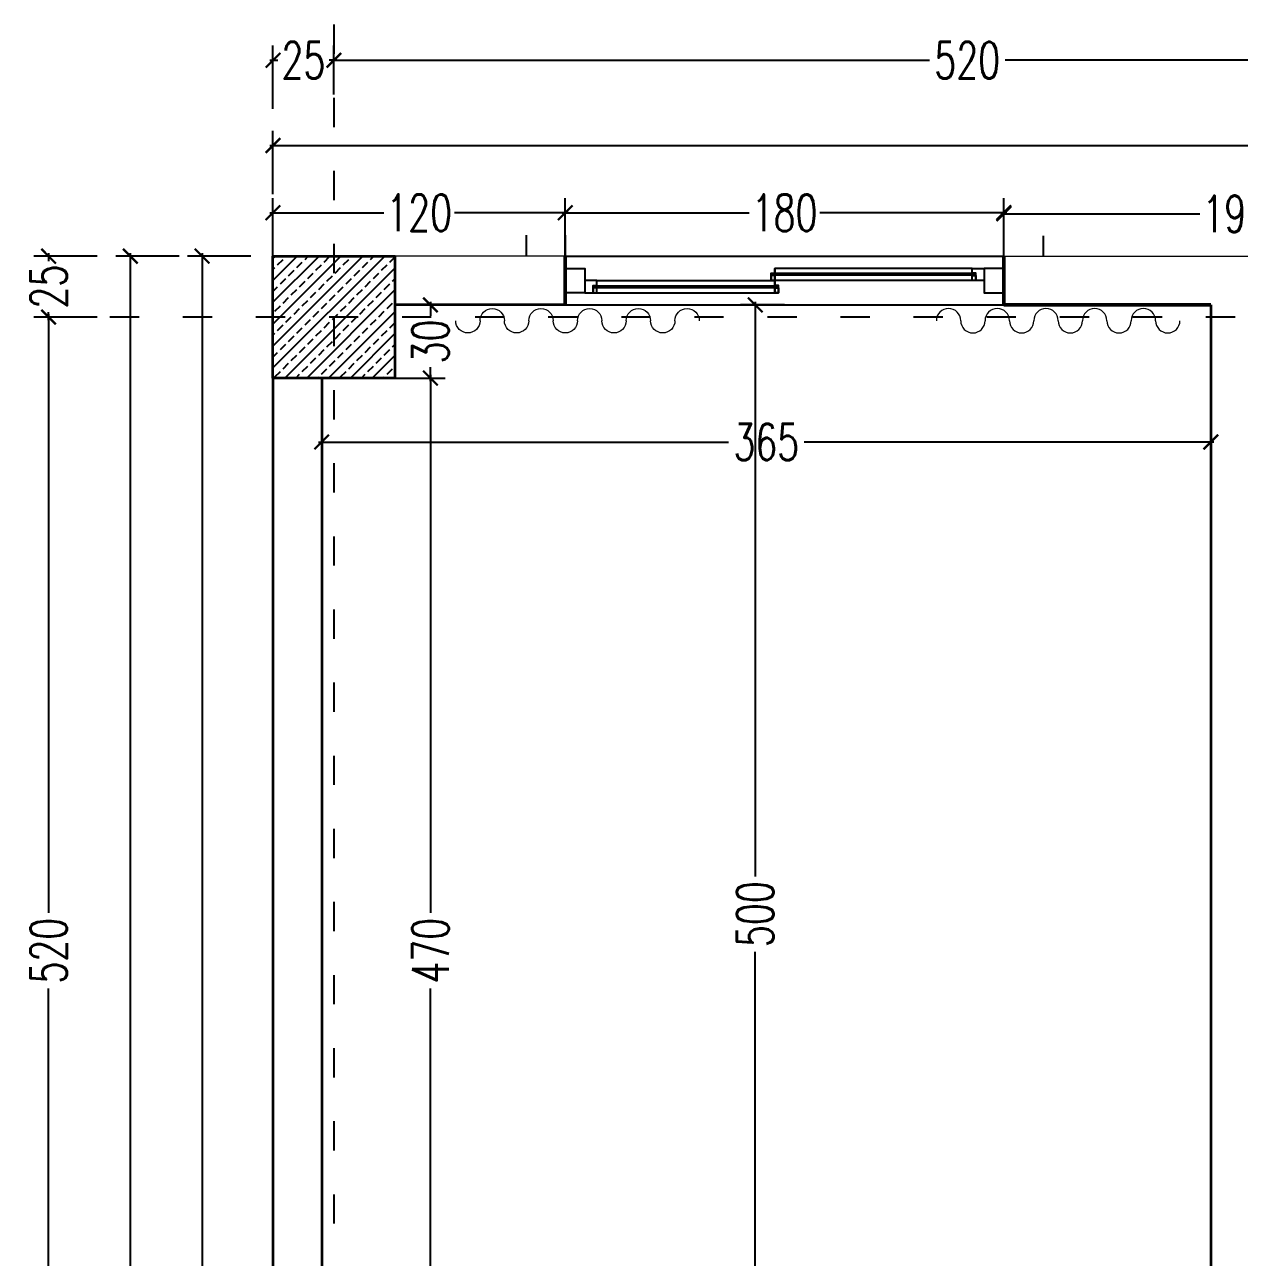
# Model space of a CAD drawing. Header units: centimetres. Extents: x -3207095 to 15275363, y -32656 to 4798027.
# Drawn here: x 693181 to 693680, y 4472132 to 4472638 of the extents above; entities that cross this region are included whole.
import ezdxf

# ---------------------------------------------------------------- set-up
doc = ezdxf.new("R2010")
doc.units = ezdxf.units.CM
doc.linetypes.add('ACAD_ISO03W100', pattern=[30, 12, -18])
doc.linetypes.add('DUZ', pattern=[500, 500])
doc.layers.get('0').update_dxf_attribs({"color": 1, "linetype": 'DUZ'})
for name, color, linetype in [('AGAC', 116, 'Continuous'), ('DIM', 1, 'DUZ'), ('KOLTAR_F', 145, 'Continuous'), ('PEN', 161, 'Continuous'), ('söve', 26, 'DUZ')]:
    doc.layers.add(name, color=color, linetype=linetype)
for name, color, linetype, lineweight in [('cam', 143, 'Continuous', 20), ('DUV', 220, 'Continuous', 50), ('DUVAR', 7, 'Continuous', 35), ('FE_PERDE', 205, 'Continuous', 15), ('gor25', 142, 'Continuous', 25), ('iç duvar', 7, 'Continuous', 50), ('KOLON_F', 3, 'Continuous', 35)]:
    doc.layers.add(name, color=color, linetype=linetype, lineweight=lineweight)
doc.styles.add('DIM', font='ROMANSTW.SHX', dxfattribs={"width": 0.7})
doc.dimstyles.new('1_100', dxfattribs={"dimtxt": 15, "dimasz": 6, "dimexe": 6, "dimexo": 0, "dimgap": 2, "dimtad": 0, "dimdec": 1, "dimzin": 11, "dimdsep": 46, "dimtxsty": 'DIM', "dimblk": 'ARCHTICK', "dimcen": 3, "dimdle": 1.25, "dimclrt": 2, "dimadec": 0, "dimazin": 0, "dimtfac": 1.25, "dimtdec": 1, "dimtix": 1, "dimtofl": 0, "dimtmove": 1, "dimatfit": 3, "dimldrblk": 'ARCHTICK', "dimfxl": 20, "dimfxlon": 1, "dimtolj": 1, "dimtzin": 0, "dimarcsym": 0})

# ---------------------------------------------------------------- blocks, each defined once
blk = doc.blocks.new('GEN_BLOCK00601')
at = {"linetype": 'Continuous', "ltscale": 50}
for centre, start, end in [((50, 50), 0, 180), ((250, 50), 0, 180), ((450, 50), 0, 180), ((650, 50), 0, 180), ((850, 50), 0, 180), ((150, 50), 180, 0), ((350, 50), 180, 0), ((550, 50), 180, 0), ((750, 50), 180, 0), ((950, 50), 180, 0)]:
    blk.add_arc(centre, 50, start, end, dxfattribs=at)
for tag in ['Sfb', 'FLOOR']:
    blk.add_attdef(tag, (0, 0), '', height=1)
blk = doc.blocks.new('_ArchTick')
at = {"color": 0, "linetype": 'ByBlock', "const_width": 0.15}
blk.add_lwpolyline([(-0.5, -0.5), (0.5, 0.5)], dxfattribs=at)
blk = doc.blocks.new('*D587')
at = {"layer": 'Defpoints', "color": 0, "linetype": 'Continuous', "lineweight": 5, "transparency": 16777216}
for p in [(693403.37, 4472560.62), (693283.37, 4472542.8), (693403.37, 4472542.8)]:
    blk.add_point(p, dxfattribs=at)
at = {"layer": 'DIM', "color": 0, "linetype": 'Continuous', "lineweight": -2, "transparency": 16777216}
for p, q in [((693283.37, 4472542.8), (693283.37, 4472566.62)), ((693403.37, 4472542.8), (693403.37, 4472566.62)), ((693282.12, 4472560.62), (693328.87, 4472560.62)), ((693404.62, 4472560.62), (693357.87, 4472560.62))]:
    blk.add_line(p, q, dxfattribs=at)
at = {"layer": 'DIM', "color": 0, "linetype": 'Continuous', "lineweight": -2, "transparency": 16777216, "xscale": 6, "yscale": 6, "zscale": 6, "rotation": 180}
blk.add_blockref('_ArchTick', (693283.37, 4472560.62), dxfattribs=at)
at = {"layer": 'DIM', "color": 0, "linetype": 'Continuous', "lineweight": -2, "transparency": 16777216, "xscale": 6, "yscale": 6, "zscale": 6}
blk.add_blockref('_ArchTick', (693403.37, 4472560.62), dxfattribs=at)
at = {"layer": 'DIM', "color": 2, "linetype": 'Continuous', "lineweight": 5, "transparency": 16777216, "insert": (693343.37, 4472560.62), "char_height": 15, "attachment_point": 5, "style": 'DIM'}
blk.add_mtext('\\A1;120', dxfattribs=at)
blk = doc.blocks.new('*D588')
at = {"layer": 'Defpoints', "color": 0, "linetype": 'Continuous', "lineweight": 5, "transparency": 16777216}
for p in [(693583.37, 4472560.62), (693403.37, 4472542.8), (693583.37, 4472542.8)]:
    blk.add_point(p, dxfattribs=at)
at = {"layer": 'DIM', "color": 0, "linetype": 'Continuous', "lineweight": -2, "transparency": 16777216}
for p, q in [((693403.37, 4472542.8), (693403.37, 4472566.62)), ((693583.37, 4472542.8), (693583.37, 4472566.62)), ((693402.12, 4472560.62), (693478.87, 4472560.62)), ((693584.62, 4472560.62), (693507.87, 4472560.62))]:
    blk.add_line(p, q, dxfattribs=at)
at = {"layer": 'DIM', "color": 0, "linetype": 'Continuous', "lineweight": -2, "transparency": 16777216, "xscale": 6, "yscale": 6, "zscale": 6, "rotation": 180}
blk.add_blockref('_ArchTick', (693403.37, 4472560.62), dxfattribs=at)
at = {"layer": 'DIM', "color": 0, "linetype": 'Continuous', "lineweight": -2, "transparency": 16777216, "xscale": 6, "yscale": 6, "zscale": 6}
blk.add_blockref('_ArchTick', (693583.37, 4472560.62), dxfattribs=at)
at = {"layer": 'DIM', "color": 2, "linetype": 'Continuous', "lineweight": 5, "transparency": 16777216, "insert": (693493.37, 4472560.62), "char_height": 15, "attachment_point": 5, "style": 'DIM'}
blk.add_mtext('\\A1;180', dxfattribs=at)
blk = doc.blocks.new('*D583')
at = {"layer": 'Defpoints', "color": 0, "linetype": 'Continuous', "lineweight": 5, "transparency": 16777216}
for p in [(693773.37, 4472560.17), (693583.37, 4472542.8), (693773.37, 4472542.8)]:
    blk.add_point(p, dxfattribs=at)
at = {"layer": 'DIM', "color": 0, "linetype": 'Continuous', "lineweight": -2, "transparency": 16777216}
for p, q in [((693583.37, 4472542.8), (693583.37, 4472566.17)), ((693773.37, 4472542.8), (693773.37, 4472566.17)), ((693582.12, 4472560.17), (693663.87, 4472560.17)), ((693774.62, 4472560.17), (693692.87, 4472560.17))]:
    blk.add_line(p, q, dxfattribs=at)
at = {"layer": 'DIM', "color": 0, "linetype": 'Continuous', "lineweight": -2, "transparency": 16777216, "xscale": 6, "yscale": 6, "zscale": 6, "rotation": 180}
blk.add_blockref('_ArchTick', (693583.37, 4472560.17), dxfattribs=at)
at = {"layer": 'DIM', "color": 0, "linetype": 'Continuous', "lineweight": -2, "transparency": 16777216, "xscale": 6, "yscale": 6, "zscale": 6}
blk.add_blockref('_ArchTick', (693773.37, 4472560.17), dxfattribs=at)
at = {"layer": 'DIM', "color": 2, "linetype": 'Continuous', "lineweight": 5, "transparency": 16777216, "insert": (693678.37, 4472560.17), "char_height": 15, "attachment_point": 5, "style": 'DIM'}
blk.add_mtext('\\A1;190', dxfattribs=at)
blk = doc.blocks.new('*D581')
at = {"layer": 'Defpoints', "color": 0, "linetype": 'Continuous', "lineweight": 5, "transparency": 16777216}
for p in [(693828.37, 4472623.2), (693308.37, 4472609.16), (693828.37, 4472611.37)]:
    blk.add_point(p, dxfattribs=at)
at = {"layer": 'DIM', "color": 0, "linetype": 'Continuous', "lineweight": -2, "transparency": 16777216}
for p, q in [((693308.37, 4472609.16), (693308.37, 4472629.2)), ((693828.37, 4472611.37), (693828.37, 4472629.2)), ((693307.12, 4472623.2), (693552.87, 4472623.2)), ((693829.62, 4472623.2), (693583.87, 4472623.2))]:
    blk.add_line(p, q, dxfattribs=at)
at = {"layer": 'DIM', "color": 0, "linetype": 'Continuous', "lineweight": -2, "transparency": 16777216, "xscale": 6, "yscale": 6, "zscale": 6, "rotation": 180}
blk.add_blockref('_ArchTick', (693308.37, 4472623.2), dxfattribs=at)
at = {"layer": 'DIM', "color": 0, "linetype": 'Continuous', "lineweight": -2, "transparency": 16777216, "xscale": 6, "yscale": 6, "zscale": 6}
blk.add_blockref('_ArchTick', (693828.37, 4472623.2), dxfattribs=at)
at = {"layer": 'DIM', "color": 2, "linetype": 'Continuous', "lineweight": 5, "transparency": 16777216, "insert": (693568.37, 4472623.2), "char_height": 15, "attachment_point": 5, "style": 'DIM'}
blk.add_mtext('\\A1;520', dxfattribs=at)
blk = doc.blocks.new('*D582')
at = {"layer": 'Defpoints', "color": 0, "linetype": 'Continuous', "lineweight": 5, "transparency": 16777216}
for p in [(693283.37, 4472623.2), (693308.37, 4472609.16), (693283.37, 4472566.62)]:
    blk.add_point(p, dxfattribs=at)
at = {"layer": 'DIM', "color": 0, "linetype": 'Continuous', "lineweight": -2, "transparency": 16777216}
for p, q in [((693283.37, 4472603.2), (693283.37, 4472629.2)), ((693308.37, 4472609.16), (693308.37, 4472629.2)), ((693282.12, 4472623.2), (693285.37, 4472623.2)), ((693309.62, 4472623.2), (693306.37, 4472623.2))]:
    blk.add_line(p, q, dxfattribs=at)
at = {"layer": 'DIM', "color": 0, "linetype": 'Continuous', "lineweight": -2, "transparency": 16777216, "xscale": 6, "yscale": 6, "zscale": 6, "rotation": 180}
blk.add_blockref('_ArchTick', (693283.37, 4472623.2), dxfattribs=at)
at = {"layer": 'DIM', "color": 0, "linetype": 'Continuous', "lineweight": -2, "transparency": 16777216, "xscale": 6, "yscale": 6, "zscale": 6}
blk.add_blockref('_ArchTick', (693308.37, 4472623.2), dxfattribs=at)
at = {"layer": 'DIM', "color": 2, "linetype": 'Continuous', "lineweight": 5, "transparency": 16777216, "insert": (693295.87, 4472623.2), "char_height": 15, "attachment_point": 5, "style": 'DIM'}
blk.add_mtext('\\A1;25', dxfattribs=at)
blk = doc.blocks.new('*D586')
at = {"layer": 'Defpoints', "color": 0, "linetype": 'Continuous', "lineweight": 5, "transparency": 16777216}
for p in [(693283.37, 4472588.22), (693283.37, 4472566.62), (697033.37, 4472566.62)]:
    blk.add_point(p, dxfattribs=at)
at = {"layer": 'DIM', "color": 0, "linetype": 'Continuous', "lineweight": -2, "transparency": 16777216}
for p, q in [((693283.37, 4472568.22), (693283.37, 4472594.22)), ((697033.37, 4472568.22), (697033.37, 4472594.22)), ((693282.12, 4472588.22), (695137.87, 4472588.22)), ((697034.62, 4472588.22), (695178.87, 4472588.22))]:
    blk.add_line(p, q, dxfattribs=at)
at = {"layer": 'DIM', "color": 0, "linetype": 'Continuous', "lineweight": -2, "transparency": 16777216, "xscale": 6, "yscale": 6, "zscale": 6, "rotation": 180}
blk.add_blockref('_ArchTick', (693283.37, 4472588.22), dxfattribs=at)
at = {"layer": 'DIM', "color": 0, "linetype": 'Continuous', "lineweight": -2, "transparency": 16777216, "xscale": 6, "yscale": 6, "zscale": 6}
blk.add_blockref('_ArchTick', (697033.37, 4472588.22), dxfattribs=at)
at = {"layer": 'DIM', "color": 2, "linetype": 'Continuous', "lineweight": 5, "transparency": 16777216, "insert": (695158.37, 4472588.22), "char_height": 15, "attachment_point": 5, "style": 'DIM'}
blk.add_mtext('\\A1;3750', dxfattribs=at)
blk = doc.blocks.new('*D1061')
at = {"layer": 'Defpoints', "color": 0, "linetype": 'Continuous', "lineweight": 5, "transparency": 16777216}
for p in [(693283.37, 4472542.8), (693254.26, 4471681.81), (693283.37, 4471681.81)]:
    blk.add_point(p, dxfattribs=at)
at = {"layer": 'DIM', "color": 0, "linetype": 'Continuous', "lineweight": -2, "transparency": 16777216}
for p, q in [((693274.26, 4472542.8), (693248.26, 4472542.8)), ((693254.26, 4472544.05), (693254.26, 4472125.56)), ((693254.26, 4471680.56), (693254.26, 4472099.06)), ((693274.26, 4471681.81), (693248.26, 4471681.81))]:
    blk.add_line(p, q, dxfattribs=at)
at = {"layer": 'DIM', "color": 0, "linetype": 'Continuous', "lineweight": -2, "transparency": 16777216, "xscale": 6, "yscale": 6, "zscale": 6}
for p, rotation in [((693254.26, 4472542.8), 90), ((693254.26, 4471681.81), 270)]:
    blk.add_blockref('_ArchTick', p, dxfattribs=dict(at, rotation=rotation))
at = {"layer": 'DIM', "color": 2, "linetype": 'Continuous', "lineweight": 5, "transparency": 16777216, "insert": (693254.26, 4472112.31), "char_height": 15, "attachment_point": 5, "rotation": 90, "style": 'DIM'}
blk.add_mtext('\\A1;861', dxfattribs=at)
blk = doc.blocks.new('*D1074')
at = {"layer": 'Defpoints', "color": 0, "linetype": 'Continuous', "lineweight": 5, "transparency": 16777216}
for p in [(693191.26, 4472542.8), (693218.8, 4472542.8), (693218.99, 4472517.8)]:
    blk.add_point(p, dxfattribs=at)
at = {"layer": 'DIM', "color": 0, "linetype": 'Continuous', "lineweight": -2, "transparency": 16777216}
for p, q in [((693211.26, 4472542.8), (693185.26, 4472542.8)), ((693191.26, 4472544.05), (693191.26, 4472540.8)), ((693211.26, 4472517.8), (693185.26, 4472517.8)), ((693191.26, 4472516.55), (693191.26, 4472519.8))]:
    blk.add_line(p, q, dxfattribs=at)
at = {"layer": 'DIM', "color": 0, "linetype": 'Continuous', "lineweight": -2, "transparency": 16777216, "xscale": 6, "yscale": 6, "zscale": 6}
for p, rotation in [((693191.26, 4472542.8), 90), ((693191.26, 4472517.8), 270)]:
    blk.add_blockref('_ArchTick', p, dxfattribs=dict(at, rotation=rotation))
at = {"layer": 'DIM', "color": 2, "linetype": 'Continuous', "lineweight": 5, "transparency": 16777216, "insert": (693191.26, 4472530.3), "char_height": 15, "attachment_point": 5, "rotation": 90, "style": 'DIM'}
blk.add_mtext('\\A1;25', dxfattribs=at)
blk = doc.blocks.new('*D1075')
at = {"layer": 'Defpoints', "color": 0, "linetype": 'Continuous', "lineweight": 5, "transparency": 16777216}
for p in [(693198.44, 4472517.8), (693191.26, 4471997.8), (693198.44, 4471997.8)]:
    blk.add_point(p, dxfattribs=at)
at = {"layer": 'DIM', "color": 0, "linetype": 'Continuous', "lineweight": -2, "transparency": 16777216}
for p, q in [((693198.44, 4472517.8), (693185.26, 4472517.8)), ((693191.26, 4472519.05), (693191.26, 4472273.3)), ((693191.26, 4471996.55), (693191.26, 4472242.3)), ((693198.44, 4471997.8), (693185.26, 4471997.8))]:
    blk.add_line(p, q, dxfattribs=at)
at = {"layer": 'DIM', "color": 0, "linetype": 'Continuous', "lineweight": -2, "transparency": 16777216, "xscale": 6, "yscale": 6, "zscale": 6}
for p, rotation in [((693191.26, 4472517.8), 90), ((693191.26, 4471997.8), 270)]:
    blk.add_blockref('_ArchTick', p, dxfattribs=dict(at, rotation=rotation))
at = {"layer": 'DIM', "color": 2, "linetype": 'Continuous', "lineweight": 5, "transparency": 16777216, "insert": (693191.26, 4472257.8), "char_height": 15, "attachment_point": 5, "rotation": 90, "style": 'DIM'}
blk.add_mtext('\\A1;520', dxfattribs=at)
blk = doc.blocks.new('*D1081')
at = {"layer": 'Defpoints', "color": 0, "linetype": 'Continuous', "lineweight": 5, "transparency": 16777216}
for p in [(693224.8, 4472542.8), (693248.26, 4472542.8), (693248.26, 4469602.8)]:
    blk.add_point(p, dxfattribs=at)
at = {"layer": 'DIM', "color": 0, "linetype": 'Continuous', "lineweight": -2, "transparency": 16777216}
for p, q in [((693244.8, 4472542.8), (693218.8, 4472542.8)), ((693224.8, 4472544.05), (693224.8, 4471093.3)), ((693224.8, 4469601.55), (693224.8, 4471052.3)), ((693244.8, 4469602.8), (693218.8, 4469602.8))]:
    blk.add_line(p, q, dxfattribs=at)
at = {"layer": 'DIM', "color": 0, "linetype": 'Continuous', "lineweight": -2, "transparency": 16777216, "xscale": 6, "yscale": 6, "zscale": 6}
for p, rotation in [((693224.8, 4472542.8), 90), ((693224.8, 4469602.8), 270)]:
    blk.add_blockref('_ArchTick', p, dxfattribs=dict(at, rotation=rotation))
at = {"layer": 'DIM', "color": 2, "linetype": 'Continuous', "lineweight": 5, "transparency": 16777216, "insert": (693224.8, 4471072.8), "char_height": 15, "attachment_point": 5, "rotation": 90, "style": 'DIM'}
blk.add_mtext('\\A1;2940', dxfattribs=at)
blk = doc.blocks.new('*D1410')
at = {"layer": 'Defpoints', "color": 0, "linetype": 'Continuous', "lineweight": 5, "transparency": 16777216}
for p in [(693333.37, 4472492.8), (693348, 4472492.8), (693333.37, 4472022.8)]:
    blk.add_point(p, dxfattribs=at)
at = {"layer": 'DIM', "color": 0, "linetype": 'Continuous', "lineweight": -2, "transparency": 16777216}
for p, q in [((693333.37, 4472492.8), (693354, 4472492.8)), ((693348, 4472494.05), (693348, 4472273.3)), ((693348, 4472021.55), (693348, 4472242.3)), ((693333.37, 4472022.8), (693354, 4472022.8))]:
    blk.add_line(p, q, dxfattribs=at)
at = {"layer": 'DIM', "color": 0, "linetype": 'Continuous', "lineweight": -2, "transparency": 16777216, "xscale": 6, "yscale": 6, "zscale": 6}
for p, rotation in [((693348, 4472492.8), 90), ((693348, 4472022.8), 270)]:
    blk.add_blockref('_ArchTick', p, dxfattribs=dict(at, rotation=rotation))
at = {"layer": 'DIM', "color": 2, "linetype": 'Continuous', "lineweight": 5, "transparency": 16777216, "insert": (693348, 4472257.8), "char_height": 15, "attachment_point": 5, "rotation": 90, "style": 'DIM'}
blk.add_mtext('\\A1;470', dxfattribs=at)
blk = doc.blocks.new('*D1411')
at = {"layer": 'Defpoints', "color": 0, "linetype": 'Continuous', "lineweight": 5, "transparency": 16777216}
for p in [(693333.37, 4472522.8), (693348, 4472522.8), (693333.37, 4472492.8)]:
    blk.add_point(p, dxfattribs=at)
at = {"layer": 'DIM', "color": 0, "linetype": 'Continuous', "lineweight": -2, "transparency": 16777216}
for p, q in [((693333.37, 4472522.8), (693354, 4472522.8)), ((693348, 4472524.05), (693348, 4472518.3)), ((693348, 4472491.55), (693348, 4472497.3)), ((693333.37, 4472492.8), (693354, 4472492.8))]:
    blk.add_line(p, q, dxfattribs=at)
at = {"layer": 'DIM', "color": 0, "linetype": 'Continuous', "lineweight": -2, "transparency": 16777216, "xscale": 6, "yscale": 6, "zscale": 6}
for p, rotation in [((693348, 4472522.8), 90), ((693348, 4472492.8), 270)]:
    blk.add_blockref('_ArchTick', p, dxfattribs=dict(at, rotation=rotation))
at = {"layer": 'DIM', "color": 2, "linetype": 'Continuous', "lineweight": 5, "transparency": 16777216, "insert": (693348, 4472507.8), "char_height": 15, "attachment_point": 5, "rotation": 90, "style": 'DIM'}
blk.add_mtext('\\A1;30', dxfattribs=at)
blk = doc.blocks.new('*D1415')
at = {"layer": 'Defpoints', "color": 0, "linetype": 'Continuous', "lineweight": 5, "transparency": 16777216}
for p in [(693481.32, 4472522.8), (693493.37, 4472522.8), (693493.37, 4472022.8)]:
    blk.add_point(p, dxfattribs=at)
at = {"layer": 'DIM', "color": 0, "linetype": 'Continuous', "lineweight": -2, "transparency": 16777216}
for p, q in [((693493.37, 4472522.8), (693475.32, 4472522.8)), ((693481.32, 4472524.05), (693481.32, 4472288.3)), ((693481.32, 4472021.55), (693481.32, 4472257.3)), ((693493.37, 4472022.8), (693475.32, 4472022.8))]:
    blk.add_line(p, q, dxfattribs=at)
at = {"layer": 'DIM', "color": 0, "linetype": 'Continuous', "lineweight": -2, "transparency": 16777216, "xscale": 6, "yscale": 6, "zscale": 6}
for p, rotation in [((693481.32, 4472522.8), 90), ((693481.32, 4472022.8), 270)]:
    blk.add_blockref('_ArchTick', p, dxfattribs=dict(at, rotation=rotation))
at = {"layer": 'DIM', "color": 2, "linetype": 'Continuous', "lineweight": 5, "transparency": 16777216, "insert": (693481.32, 4472272.8), "char_height": 15, "attachment_point": 5, "rotation": 90, "style": 'DIM'}
blk.add_mtext('\\A1;500', dxfattribs=at)
blk = doc.blocks.new('*D1419')
at = {"layer": 'Defpoints', "color": 0, "linetype": 'Continuous', "lineweight": 5, "transparency": 16777216}
for p in [(693668.37, 4472466.53), (693303.37, 4472459.37), (693668.37, 4472459.37)]:
    blk.add_point(p, dxfattribs=at)
at = {"layer": 'DIM', "color": 0, "linetype": 'Continuous', "lineweight": -2, "transparency": 16777216}
for p, q in [((693303.37, 4472459.37), (693303.37, 4472472.53)), ((693668.37, 4472459.37), (693668.37, 4472472.53)), ((693302.12, 4472466.53), (693470.37, 4472466.53)), ((693669.62, 4472466.53), (693501.37, 4472466.53))]:
    blk.add_line(p, q, dxfattribs=at)
at = {"layer": 'DIM', "color": 0, "linetype": 'Continuous', "lineweight": -2, "transparency": 16777216, "xscale": 6, "yscale": 6, "zscale": 6, "rotation": 180}
blk.add_blockref('_ArchTick', (693303.37, 4472466.53), dxfattribs=at)
at = {"layer": 'DIM', "color": 0, "linetype": 'Continuous', "lineweight": -2, "transparency": 16777216, "xscale": 6, "yscale": 6, "zscale": 6}
blk.add_blockref('_ArchTick', (693668.37, 4472466.53), dxfattribs=at)
at = {"layer": 'DIM', "color": 2, "linetype": 'Continuous', "lineweight": 5, "transparency": 16777216, "insert": (693485.87, 4472466.53), "char_height": 15, "attachment_point": 5, "style": 'DIM'}
blk.add_mtext('\\A1;365', dxfattribs=at)

msp = doc.modelspace()

# ---------------------------------------------------------------- hatches: boundary and pattern name
at = {"layer": 'KOLTAR_F'}
h = msp.add_hatch(dxfattribs=at)
h.set_pattern_fill('ANSI33', color=256, style=0)
h.set_pattern_definition([(45, (32699.8884, -31869.6676), (-4.4901280605, 4.4901280605), []), (45, (32704.3785, -31869.6676), (-4.4901280605, 4.4901280605), [3.175, -1.5875])])
h.paths.add_polyline_path([(693283.37, 4472542.8), (693333.37, 4472542.8), (693333.37, 4472492.8), (693283.37, 4472492.8)])

# ---------------------------------------------------------------- linework, layer by layer
at = {"color": 232, "linetype": 'ACAD_ISO03W100'}
for p, q in [((693308.37, 4472637.8), (693308.37, 4469507.8)), ((697128.37, 4472517.8), (693188.37, 4472517.8))]:
    msp.add_line(p, q, dxfattribs=at)
at = {"layer": 'AGAC'}
for p, q in [((693403.37, 4472542.8), (693583.37, 4472542.8)), ((693403.37, 4472522.8), (693583.37, 4472522.8))]:
    msp.add_line(p, q, dxfattribs=at)
at = {"layer": 'cam'}
for p, q in [((693571.87, 4472535.8), (693487.87, 4472535.8)), ((693571.87, 4472535.3), (693487.87, 4472535.3)), ((693571.87, 4472534.8), (693487.87, 4472534.8)), ((693414.87, 4472530.8), (693490.87, 4472530.8)), ((693414.87, 4472530.3), (693490.87, 4472530.3)), ((693414.87, 4472529.8), (693490.87, 4472529.8))]:
    msp.add_line(p, q, dxfattribs=at)
at = {"layer": 'DUV'}
for p, q in [((693403.37, 4472522.8), (693403.37, 4472542.8)), ((693583.37, 4472522.8), (693583.37, 4472542.8)), ((693583.37, 4472522.8), (693668.37, 4472522.8))]:
    msp.add_line(p, q, dxfattribs=at)
at = {"layer": 'DUVAR'}
for p, q in [((693403.37, 4472522.8), (693403.37, 4472542.8)), ((693583.37, 4472522.8), (693583.37, 4472542.8)), ((693403.37, 4472522.8), (693333.37, 4472522.8)), ((693668.37, 4472522.8), (693583.37, 4472522.8)), ((693668.37, 4472522.8), (693668.37, 4472022.8)), ((693283.37, 4472492.8), (693283.37, 4472022.8)), ((693303.37, 4472492.8), (693303.37, 4472022.8))]:
    msp.add_line(p, q, dxfattribs=at)
at = {"layer": 'gor25'}
for p, q in [((693570.37, 4472537.8), (693489.37, 4472537.8)), ((693416.37, 4472532.8), (693489.37, 4472532.8)), ((693570.37, 4472532.8), (693489.37, 4472532.8)), ((693416.37, 4472527.8), (693489.37, 4472527.8))]:
    msp.add_line(p, q, dxfattribs=at)
at = {"layer": 'iç duvar', "color": 7, "lineweight": 18}
for p, q in [((693403.37, 4472542.8), (693333.37, 4472542.8)), ((693583.37, 4472542.8), (693773.37, 4472542.8))]:
    msp.add_line(p, q, dxfattribs=at)
at = {"layer": 'KOLON_F'}
msp.add_lwpolyline([(693283.37, 4472542.8), (693333.37, 4472542.8), (693333.37, 4472492.8), (693283.37, 4472492.8)], close=True, dxfattribs=at)
at = {"layer": 'PEN'}
for points in [[(693411.37, 4472537.8), (693411.37, 4472537.8), (693411.37, 4472527.8), (693403.37, 4472527.8), (693403.37, 4472527.8), (693403.37, 4472537.8), (693403.37, 4472537.8), (693403.37, 4472537.8), (693411.37, 4472537.8)], [(693489.37, 4472537.8), (693489.37, 4472537.8), (693489.37, 4472532.8), (693487.87, 4472532.8), (693487.87, 4472534.8), (693487.87, 4472535.8), (693489.37, 4472535.8), (693489.37, 4472537.8), (693489.37, 4472537.8)], [(693575.37, 4472537.8), (693575.37, 4472537.8), (693575.37, 4472532.8), (693571.87, 4472532.8), (693571.87, 4472534.8), (693571.87, 4472535.8), (693570.37, 4472535.8), (693570.37, 4472537.8), (693575.37, 4472537.8)], [(693575.37, 4472537.8), (693575.37, 4472537.8), (693575.37, 4472527.8), (693583.37, 4472527.8), (693583.37, 4472527.8), (693583.37, 4472537.8), (693583.37, 4472537.8), (693583.37, 4472537.8), (693575.37, 4472537.8)], [(693411.37, 4472532.8), (693411.37, 4472532.8), (693411.37, 4472527.8), (693414.87, 4472527.8), (693414.87, 4472529.8), (693414.87, 4472530.8), (693416.37, 4472530.8), (693416.37, 4472532.8), (693411.37, 4472532.8)], [(693487.87, 4472532.8), (693489.37, 4472532.8), (693489.37, 4472534.8), (693487.87, 4472534.8)], [(693489.37, 4472532.8), (693489.37, 4472532.8), (693489.37, 4472527.8), (693490.87, 4472527.8), (693490.87, 4472529.8), (693490.87, 4472530.8), (693489.37, 4472530.8), (693489.37, 4472532.8), (693489.37, 4472532.8)], [(693571.87, 4472532.8), (693570.37, 4472532.8), (693570.37, 4472534.8), (693571.87, 4472534.8)], [(693414.87, 4472527.8), (693416.37, 4472527.8), (693416.37, 4472529.8), (693414.87, 4472529.8)], [(693490.87, 4472527.8), (693489.37, 4472527.8), (693489.37, 4472529.8), (693490.87, 4472529.8)]]:
    msp.add_lwpolyline(points, close=True, dxfattribs=at)
at = {"layer": 'söve'}
for p, q in [((693387.24, 4472551.38), (693387.24, 4472542.8)), ((693403.37, 4472551.38), (693403.37, 4472542.8)), ((693599.5, 4472551.17), (693599.5, 4472542.8))]:
    msp.add_line(p, q, dxfattribs=at)

# ---------------------------------------------------------------- block references
at = {"layer": 'FE_PERDE', "xscale": -0.10000020265579, "yscale": 0.10000020265579, "zscale": 0.10000020265579, "rotation": 180}
msp.add_blockref('GEN_BLOCK00601', (693358.37, 4472521.3), dxfattribs=at)
at = {"layer": 'FE_PERDE', "extrusion": (0, 0, -1), "xscale": -0.10000020265579, "yscale": 0.10000020265579, "zscale": -0.10000020265579, "rotation": 180}
msp.add_blockref('GEN_BLOCK00601', (-693655.69, 4472521.3), dxfattribs=at)

# ---------------------------------------------------------------- dimensions: what is measured, and where the dimension line sits
at = {"layer": 'DIM', "linetype": 'Continuous', "lineweight": 5}
for base, p1, p2, picture, middle in [((693283.37, 4472623.2), (693308.37, 4472609.16), (693283.37, 4472566.62), '*D582', (693295.87, 4472623.2)), ((693828.37, 4472623.2), (693308.37, 4472609.16), (693828.37, 4472611.37), '*D581', (693568.37, 4472623.2)), ((693283.37, 4472588.22), (697033.37, 4472566.62), (693283.37, 4472566.62), '*D586', (695158.37, 4472588.22)), ((693403.37, 4472560.62), (693283.37, 4472542.8), (693403.37, 4472542.8), '*D587', (693343.37, 4472560.62)), ((693583.37, 4472560.62), (693403.37, 4472542.8), (693583.37, 4472542.8), '*D588', (693493.37, 4472560.62)), ((693773.37, 4472560.17), (693583.37, 4472542.8), (693773.37, 4472542.8), '*D583', (693678.37, 4472560.17)), ((693668.37, 4472466.53), (693303.37, 4472459.37), (693668.37, 4472459.37), '*D1419', (693485.87, 4472466.53))]:
    dim = msp.add_linear_dim(base=base, p1=p1, p2=p2, dimstyle='1_100', dxfattribs=at)
    dim.commit()
    dim.dimension.update_dxf_attribs({"geometry": picture, "text_midpoint": middle})
for base, p1, p2, picture, middle in [((693191.26, 4472542.8), (693218.99, 4472517.8), (693218.8, 4472542.8), '*D1074', (693191.26, 4472530.3)), ((693224.8, 4472542.8), (693248.26, 4469602.8), (693248.26, 4472542.8), '*D1081', (693224.8, 4471072.8)), ((693254.26, 4471681.81), (693283.37, 4472542.8), (693283.37, 4471681.81), '*D1061', (693254.26, 4472112.31)), ((693348, 4472522.8), (693333.37, 4472492.8), (693333.37, 4472522.8), '*D1411', (693348, 4472507.8)), ((693481.32, 4472522.8), (693493.37, 4472022.8), (693493.37, 4472522.8), '*D1415', (693481.32, 4472272.8)), ((693191.26, 4471997.8), (693198.44, 4472517.8), (693198.44, 4471997.8), '*D1075', (693191.26, 4472257.8)), ((693348, 4472492.8), (693333.37, 4472022.8), (693333.37, 4472492.8), '*D1410', (693348, 4472257.8))]:
    dim = msp.add_linear_dim(base=base, p1=p1, p2=p2, angle=90, dimstyle='1_100', dxfattribs=at)
    dim.commit()
    dim.dimension.update_dxf_attribs({"geometry": picture, "text_midpoint": middle})

doc.saveas('drawing.dxf')
